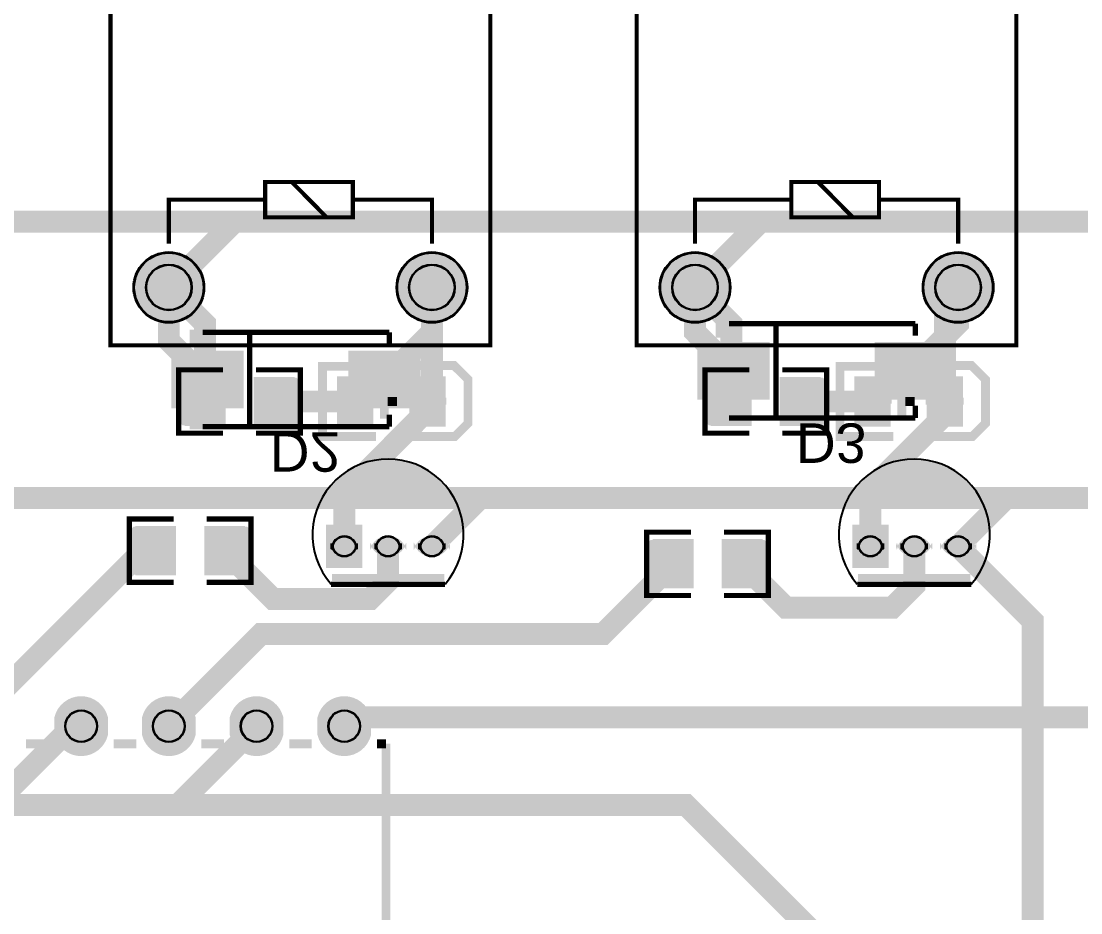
# Model space of a CAD drawing. Extents: x 165 to 5832, y -705 to 3005.
# Drawn here: x 1082 to 2290, y 937 to 1953 of the extents above; entities that cross this region are included whole.
import ezdxf

# ---------------------------------------------------------------- set-up
doc = ezdxf.new("R2010")
doc.units = 9
for name, color, linetype, true_color in [('BottomLayer', 7, 'Continuous', 0x0000ff), ('BottomPasteMaskLayer', 7, 'Continuous', 0x800000), ('BottomSilkLayer', 7, 'Continuous', 0x66cc33), ('BottomSolderMaskLayer', 7, 'Continuous', 0xaa00ff), ('Document', 7, 'Continuous', 0xffffff), ('Multi-Layer', 7, 'Continuous', 0xc0c0c0), ('TopLayer', 7, 'Continuous', 0xff0000), ('TopPasteMaskLayer', 7, 'Continuous', 0x808080), ('TopSilkLayer', 7, 'Continuous', 0xffcc00), ('TopSolderMaskLayer', 7, 'Continuous', 0x800080)]:
    doc.layers.add(name, color=color, linetype=linetype, true_color=true_color)
doc.styles.get("Standard").update_dxf_attribs({"font": 'arial.ttf'})

msp = doc.modelspace()

# ---------------------------------------------------------------- hatches: boundary and pattern name
at = {"layer": 'BottomLayer'}
for points in [[(1853.7, 1523.1), (1853.7, 1586.9), (1934.3, 1586.9), (1934.3, 1523.1)], [(2136.3, 1523.1), (2136.3, 1586.9), (2055.7, 1586.9), (2055.7, 1523.1)], [(1253.7, 1513.1), (1253.7, 1576.9), (1334.3, 1576.9), (1334.3, 1513.1)], [(1536.3, 1513.1), (1536.3, 1576.9), (1455.7, 1576.9), (1455.7, 1513.1)]]:
    msp.add_hatch(color=256, dxfattribs=at).paths.add_polyline_path(points)
at = {"layer": 'BottomPasteMaskLayer'}
for points in [[(1853.7, 1523.1), (1853.7, 1586.9), (1934.3, 1586.9), (1934.3, 1523.1)], [(2136.3, 1523.1), (2136.3, 1586.9), (2055.7, 1586.9), (2055.7, 1523.1)], [(1253.7, 1513.1), (1253.7, 1576.9), (1334.3, 1576.9), (1334.3, 1513.1)], [(1536.3, 1513.1), (1536.3, 1576.9), (1455.7, 1576.9), (1455.7, 1513.1)]]:
    msp.add_hatch(color=256, dxfattribs=at).paths.add_polyline_path(points)
at = {"layer": 'BottomSilkLayer'}
for points in [[(1891.7, 1611.7), (1891.7, 1592.9), (1873.7, 1592.9), (1873.7, 1611.7)], [(1291.7, 1601.7), (1291.7, 1582.9), (1273.7, 1582.9), (1273.7, 1601.7)], [(1891.7, 1498.3), (1891.7, 1517.1), (1873.7, 1517.1), (1873.7, 1498.3)], [(1291.7, 1488.3), (1291.7, 1507.1), (1273.7, 1507.1), (1273.7, 1488.3)]]:
    msp.add_hatch(color=256, dxfattribs=at).paths.add_polyline_path(points)
at = {"layer": 'BottomSolderMaskLayer'}
for points in [[(1209.6, 1650, 1), (1290.4, 1650, 1)], [(1509.6, 1650, 1), (1590.4, 1650, 1)], [(1809.6, 1650, 1), (1890.4, 1650, 1)], [(2109.6, 1650, 1), (2190.4, 1650, 1)], [(1852.7, 1522.1), (1852.7, 1587.9), (1935.3, 1587.9), (1935.3, 1522.1)], [(2137.3, 1522.1), (2137.3, 1587.9), (2054.7, 1587.9), (2054.7, 1522.1)], [(1252.7, 1512.1), (1252.7, 1577.9), (1335.3, 1577.9), (1335.3, 1512.1)], [(1537.3, 1512.1), (1537.3, 1577.9), (1454.7, 1577.9), (1454.7, 1512.1)], [(1429.3, 1379.6), (1470.7, 1379.6), (1470.7, 1330.4), (1429.3, 1330.4)], [(2029.3, 1379.6), (2070.7, 1379.6), (2070.7, 1330.4), (2029.3, 1330.4)], [(1520.7, 1359.1, -0.785398), (1479.3, 1359.1), (1479.3, 1350.9, -0.785398), (1520.7, 1350.9)], [(1570.7, 1359.1, -0.785398), (1529.3, 1359.1), (1529.3, 1350.9, -0.785398), (1570.7, 1350.9)], [(2120.7, 1359.1, -0.785398), (2079.3, 1359.1), (2079.3, 1350.9, -0.785398), (2120.7, 1350.9)], [(2170.7, 1359.1, -0.785398), (2129.3, 1359.1), (2129.3, 1350.9, -0.785398), (2170.7, 1350.9)], [(1180.5, 1139.8, -0.785398), (1119.5, 1139.8), (1119.5, 1160.2, -0.785398), (1180.5, 1160.2)], [(1280.5, 1139.8, -0.785398), (1219.5, 1139.8), (1219.5, 1160.2, -0.785398), (1280.5, 1160.2)], [(1380.5, 1139.8, -0.785398), (1319.5, 1139.8), (1319.5, 1160.2, -0.785398), (1380.5, 1160.2)], [(1480.5, 1139.8, -0.785398), (1419.5, 1139.8), (1419.5, 1160.2, -0.785398), (1480.5, 1160.2)]]:
    msp.add_hatch(color=256, dxfattribs=at).paths.add_polyline_path(points)
at = {"layer": 'Document'}
for points in [[(2079.3, 1580.3), (2079.3, 1529.7), (2071.7, 1529.7), (2071.7, 1580.3)], [(1479.3, 1570.3), (1479.3, 1519.7), (1471.7, 1519.7), (1471.7, 1570.3)], [(1899.3, 1558.8), (1899.3, 1551.2), (1929.7, 1551.2), (1929.7, 1558.8)], [(2090.7, 1558.8), (2090.7, 1551.2), (2060.3, 1551.2), (2060.3, 1558.8)], [(1299.3, 1548.8), (1299.3, 1541.2), (1329.7, 1541.2), (1329.7, 1548.8)], [(1490.7, 1548.8), (1490.7, 1541.2), (1460.3, 1541.2), (1460.3, 1548.8)], [(1466.6, 1541.9), (1466.6, 1498.6), (1458.7, 1498.6), (1458.7, 1541.9)], [(2056.6, 1541.9), (2056.6, 1498.6), (2048.7, 1498.6), (2048.7, 1541.9)], [(1484.2, 1517.7), (1440.9, 1517.7), (1440.9, 1525.5), (1484.2, 1525.5)], [(1523.1, 1524.3), (1566.4, 1524.3), (1566.4, 1516.4), (1523.1, 1516.4)], [(2074.2, 1517.7), (2030.9, 1517.7), (2030.9, 1525.5), (2074.2, 1525.5)], [(2113.1, 1524.3), (2156.4, 1524.3), (2156.4, 1516.4), (2113.1, 1516.4)], [(1571.9, 1416), (1570.3, 1418.2), (1568.7, 1420.3), (1567, 1422.4), (1565.2, 1424.4), (1563.4, 1426.4), (1561.5, 1428.3), (1559.6, 1430.1), (1557.6, 1431.9), (1555.5, 1433.6), (1553.5, 1435.3), (1551.3, 1436.9), (1549.1, 1438.4), (1546.9, 1439.9), (1544.6, 1441.3), (1542.3, 1442.6), (1539.9, 1443.9), (1537.5, 1445), (1535.1, 1446.1), (1532.6, 1447.2), (1530.1, 1448.1), (1527.6, 1449), (1525, 1449.8), (1522.5, 1450.5), (1519.9, 1451.2), (1517.3, 1451.8), (1514.6, 1452.2), (1512, 1452.6), (1509.3, 1453), (1506.7, 1453.2), (1504, 1453.4), (1501.3, 1453.5), (1498.7, 1453.5), (1496, 1453.4), (1493.3, 1453.2), (1490.7, 1453), (1488, 1452.6), (1485.4, 1452.2), (1482.7, 1451.8), (1480.1, 1451.2), (1477.5, 1450.5), (1475, 1449.8), (1472.4, 1449), (1469.9, 1448.1), (1467.4, 1447.2), (1464.9, 1446.1), (1462.5, 1445), (1460.1, 1443.9), (1457.7, 1442.6), (1455.4, 1441.3), (1453.1, 1439.9), (1450.9, 1438.4), (1448.7, 1436.9), (1446.5, 1435.3), (1444.5, 1433.6), (1442.4, 1431.9), (1440.4, 1430.1), (1438.5, 1428.3), (1436.6, 1426.4), (1434.8, 1424.4), (1433, 1422.4), (1431.3, 1420.3), (1429.7, 1418.2), (1428.1, 1416)], [(2171.9, 1416), (2170.3, 1418.2), (2168.7, 1420.3), (2167, 1422.4), (2165.2, 1424.4), (2163.4, 1426.4), (2161.5, 1428.3), (2159.6, 1430.1), (2157.6, 1431.9), (2155.5, 1433.6), (2153.5, 1435.3), (2151.3, 1436.9), (2149.1, 1438.4), (2146.9, 1439.9), (2144.6, 1441.3), (2142.3, 1442.6), (2139.9, 1443.9), (2137.5, 1445), (2135.1, 1446.1), (2132.6, 1447.2), (2130.1, 1448.1), (2127.6, 1449), (2125, 1449.8), (2122.5, 1450.5), (2119.9, 1451.2), (2117.3, 1451.8), (2114.6, 1452.2), (2112, 1452.6), (2109.3, 1453), (2106.7, 1453.2), (2104, 1453.4), (2101.3, 1453.5), (2098.7, 1453.5), (2096, 1453.4), (2093.3, 1453.2), (2090.7, 1453), (2088, 1452.6), (2085.4, 1452.2), (2082.7, 1451.8), (2080.1, 1451.2), (2077.5, 1450.5), (2075, 1449.8), (2072.4, 1449), (2069.9, 1448.1), (2067.4, 1447.2), (2064.9, 1446.1), (2062.5, 1445), (2060.1, 1443.9), (2057.7, 1442.6), (2055.4, 1441.3), (2053.1, 1439.9), (2050.9, 1438.4), (2048.7, 1436.9), (2046.5, 1435.3), (2044.5, 1433.6), (2042.4, 1431.9), (2040.4, 1430.1), (2038.5, 1428.3), (2036.6, 1426.4), (2034.8, 1424.4), (2033, 1422.4), (2031.3, 1420.3), (2029.7, 1418.2), (2028.1, 1416)], [(1436, 1323.5), (1436, 1315.6), (1564, 1315.6), (1564, 1323.5)], [(2036, 1323.5), (2036, 1315.6), (2164, 1315.6), (2164, 1323.5)]]:
    msp.add_hatch(color=256, dxfattribs=at).paths.add_polyline_path(points)
at = {"layer": 'Multi-Layer'}
for points in [[(1210.6, 1650, 1), (1289.4, 1650, 1)], [(1510.6, 1650, 1), (1589.4, 1650, 1)], [(1810.6, 1650, 1), (1889.4, 1650, 1)], [(2110.6, 1650, 1), (2189.4, 1650, 1)], [(1430.3, 1378.6), (1469.7, 1378.6), (1469.7, 1331.4), (1430.3, 1331.4)], [(2030.3, 1378.6), (2069.7, 1378.6), (2069.7, 1331.4), (2030.3, 1331.4)], [(1519.7, 1358.9, -0.785398), (1480.3, 1358.9), (1480.3, 1351.1, -0.785398), (1519.7, 1351.1)], [(1569.7, 1358.9, -0.785398), (1530.3, 1358.9), (1530.3, 1351.1, -0.785398), (1569.7, 1351.1)], [(2119.7, 1358.9, -0.785398), (2080.3, 1358.9), (2080.3, 1351.1, -0.785398), (2119.7, 1351.1)], [(2169.7, 1358.9, -0.785398), (2130.3, 1358.9), (2130.3, 1351.1, -0.785398), (2169.7, 1351.1)], [(1179.5, 1140.2, -0.785398), (1120.5, 1140.2), (1120.5, 1159.8, -0.785398), (1179.5, 1159.8)], [(1279.5, 1140.2, -0.785398), (1220.5, 1140.2), (1220.5, 1159.8, -0.785398), (1279.5, 1159.8)], [(1379.5, 1140.2, -0.785398), (1320.5, 1140.2), (1320.5, 1159.8, -0.785398), (1379.5, 1159.8)], [(1479.5, 1140.2, -0.785398), (1420.5, 1140.2), (1420.5, 1159.8, -0.785398), (1479.5, 1159.8)]]:
    msp.add_hatch(color=256, dxfattribs=at).paths.add_polyline_path(points)
at = {"layer": 'TopLayer'}
for points in [[(1313.6, 1547.1), (1313.6, 1492.9), (1269, 1492.9), (1269, 1547.1)], [(1347.7, 1547.1), (1347.7, 1492.9), (1392.3, 1492.9), (1392.3, 1547.1)], [(1442.6, 1547.6), (1482, 1547.6), (1482, 1492.4), (1442.6, 1492.4)], [(1525.3, 1547.6), (1564.7, 1547.6), (1564.7, 1492.4), (1525.3, 1492.4)], [(1913.6, 1547.1), (1913.6, 1492.9), (1869, 1492.9), (1869, 1547.1)], [(1947.7, 1547.1), (1947.7, 1492.9), (1992.3, 1492.9), (1992.3, 1547.1)], [(2032.6, 1547.6), (2072, 1547.6), (2072, 1492.4), (2032.6, 1492.4)], [(2115.3, 1547.6), (2154.7, 1547.6), (2154.7, 1492.4), (2115.3, 1492.4)], [(1257.3, 1322.9), (1257.3, 1377.1), (1212.7, 1377.1), (1212.7, 1322.9)], [(1291.4, 1322.9), (1291.4, 1377.1), (1336, 1377.1), (1336, 1322.9)], [(1847.3, 1307.9), (1847.3, 1362.1), (1802.7, 1362.1), (1802.7, 1307.9)], [(1881.4, 1307.9), (1881.4, 1362.1), (1926, 1362.1), (1926, 1307.9)]]:
    msp.add_hatch(color=256, dxfattribs=at).paths.add_polyline_path(points)
at = {"layer": 'TopPasteMaskLayer'}
for points in [[(1312.9, 1545.2), (1312.9, 1528.7), (1295.4, 1528.7), (1295.4, 1510.9), (1312.7, 1510.9), (1312.9, 1494.8), (1310.9, 1492.8), (1265.7, 1492.8), (1263.7, 1494.8), (1263.7, 1545.2), (1265.7, 1547.2), (1310.9, 1547.2)], [(1397.6, 1545.2), (1397.6, 1494.8), (1395.6, 1492.8), (1350.3, 1492.8), (1348.3, 1494.8), (1348.1, 1510.9), (1365.9, 1510.9), (1365.9, 1528.7), (1348.5, 1528.7), (1348.3, 1545.2), (1350.3, 1547.2), (1395.6, 1547.2)], [(1442.6, 1547.6), (1482, 1547.6), (1482, 1492.4), (1442.6, 1492.4)], [(1525.3, 1547.6), (1564.7, 1547.6), (1564.7, 1492.4), (1525.3, 1492.4)], [(1912.9, 1545.2), (1912.9, 1528.7), (1895.4, 1528.7), (1895.4, 1510.9), (1912.7, 1510.9), (1912.9, 1494.8), (1910.9, 1492.8), (1865.7, 1492.8), (1863.7, 1494.8), (1863.7, 1545.2), (1865.7, 1547.2), (1910.9, 1547.2)], [(1997.6, 1545.2), (1997.6, 1494.8), (1995.6, 1492.8), (1950.3, 1492.8), (1948.3, 1494.8), (1948.1, 1510.9), (1965.9, 1510.9), (1965.9, 1528.7), (1948.5, 1528.7), (1948.3, 1545.2), (1950.3, 1547.2), (1995.6, 1547.2)], [(2032.6, 1547.6), (2072, 1547.6), (2072, 1492.4), (2032.6, 1492.4)], [(2115.3, 1547.6), (2154.7, 1547.6), (2154.7, 1492.4), (2115.3, 1492.4)], [(1207.4, 1324.8), (1207.4, 1375.2), (1209.4, 1377.2), (1254.7, 1377.2), (1256.7, 1375.2), (1256.9, 1359.1), (1239.1, 1359.1), (1239.1, 1341.3), (1256.5, 1341.3), (1256.7, 1324.8), (1254.7, 1322.8), (1209.4, 1322.8)], [(1292.1, 1324.8), (1292.1, 1341.3), (1309.6, 1341.3), (1309.6, 1359.1), (1292.3, 1359.1), (1292.1, 1375.2), (1294.1, 1377.2), (1339.3, 1377.2), (1341.3, 1375.2), (1341.3, 1324.8), (1339.3, 1322.8), (1294.1, 1322.8)], [(1797.4, 1309.8), (1797.4, 1360.2), (1799.4, 1362.2), (1844.7, 1362.2), (1846.7, 1360.2), (1846.9, 1344.1), (1829.1, 1344.1), (1829.1, 1326.3), (1846.5, 1326.3), (1846.7, 1309.8), (1844.7, 1307.8), (1799.4, 1307.8)], [(1882.1, 1309.8), (1882.1, 1326.3), (1899.6, 1326.3), (1899.6, 1344.1), (1882.3, 1344.1), (1882.1, 1360.2), (1884.1, 1362.2), (1929.3, 1362.2), (1931.3, 1360.2), (1931.3, 1309.8), (1929.3, 1307.8), (1884.1, 1307.8)]]:
    msp.add_hatch(color=256, dxfattribs=at).paths.add_polyline_path(points)
at = {"layer": 'TopSolderMaskLayer'}
for points in [[(1209.6, 1650, 1), (1290.4, 1650, 1)], [(1509.6, 1650, 1), (1590.4, 1650, 1)], [(1809.6, 1650, 1), (1890.4, 1650, 1)], [(2109.6, 1650, 1), (2190.4, 1650, 1)], [(1314.6, 1548.1), (1314.6, 1491.9), (1268, 1491.9), (1268, 1548.1)], [(1346.7, 1548.1), (1346.7, 1491.9), (1393.3, 1491.9), (1393.3, 1548.1)], [(1441.6, 1548.5), (1483, 1548.5), (1483, 1491.5), (1441.6, 1491.5)], [(1524.3, 1548.5), (1565.7, 1548.5), (1565.7, 1491.5), (1524.3, 1491.5)], [(1914.6, 1548.1), (1914.6, 1491.9), (1868, 1491.9), (1868, 1548.1)], [(1946.7, 1548.1), (1946.7, 1491.9), (1993.3, 1491.9), (1993.3, 1548.1)], [(2031.6, 1548.5), (2073, 1548.5), (2073, 1491.5), (2031.6, 1491.5)], [(2114.3, 1548.5), (2155.7, 1548.5), (2155.7, 1491.5), (2114.3, 1491.5)], [(1258.3, 1321.9), (1258.3, 1378.1), (1211.7, 1378.1), (1211.7, 1321.9)], [(1290.4, 1321.9), (1290.4, 1378.1), (1337, 1378.1), (1337, 1321.9)], [(1429.3, 1379.6), (1470.7, 1379.6), (1470.7, 1330.4), (1429.3, 1330.4)], [(2029.3, 1379.6), (2070.7, 1379.6), (2070.7, 1330.4), (2029.3, 1330.4)], [(1520.7, 1359.1, -0.785398), (1479.3, 1359.1), (1479.3, 1350.9, -0.785398), (1520.7, 1350.9)], [(1570.7, 1359.1, -0.785398), (1529.3, 1359.1), (1529.3, 1350.9, -0.785398), (1570.7, 1350.9)], [(2120.7, 1359.1, -0.785398), (2079.3, 1359.1), (2079.3, 1350.9, -0.785398), (2120.7, 1350.9)], [(2170.7, 1359.1, -0.785398), (2129.3, 1359.1), (2129.3, 1350.9, -0.785398), (2170.7, 1350.9)], [(1848.3, 1306.9), (1848.3, 1363.1), (1801.7, 1363.1), (1801.7, 1306.9)], [(1880.4, 1306.9), (1880.4, 1363.1), (1927, 1363.1), (1927, 1306.9)], [(1180.5, 1139.8, -0.785398), (1119.5, 1139.8), (1119.5, 1160.2, -0.785398), (1180.5, 1160.2)], [(1280.5, 1139.8, -0.785398), (1219.5, 1139.8), (1219.5, 1160.2, -0.785398), (1280.5, 1160.2)], [(1380.5, 1139.8, -0.785398), (1319.5, 1139.8), (1319.5, 1160.2, -0.785398), (1380.5, 1160.2)], [(1480.5, 1139.8, -0.785398), (1419.5, 1139.8), (1419.5, 1160.2, -0.785398), (1480.5, 1160.2)]]:
    msp.add_hatch(color=256, dxfattribs=at).paths.add_polyline_path(points)

# ---------------------------------------------------------------- linework, layer by layer
at = {"layer": 'BottomLayer', "const_width": 25}
for points in [[(1294, 1545), (1250, 1589), (1250, 1650)], [(1496, 1545), (1550, 1599), (1550, 1650)], [(1894, 1555), (1850, 1599), (1850, 1650)], [(2096, 1555), (2150, 1609), (2150, 1650)], [(5239.4, 700), (5239.4, 1320.6), (5150, 1410), (990, 1410), (935, 1355)], [(1550, 1355), (1605, 1410), (1611.1, 1410)], [(2150, 1355), (2205, 1410), (2217.5, 1410)], [(2150, 1355), (2235, 1270), (2235, 1220)], [(2235, 1220), (2235, 820)]]:
    msp.add_lwpolyline(points, dxfattribs=at)
at = {"layer": 'BottomSilkLayer', "const_width": 6}
for points in [[(1888.7, 1608.7), (2101.3, 1608.7)], [(1942.3, 1501.3), (1942.3, 1608.7)], [(2101.3, 1608.7), (2101.3, 1594.9)], [(1288.7, 1598.7), (1501.3, 1598.7)], [(1342.3, 1491.3), (1342.3, 1598.7)], [(1501.3, 1598.7), (1501.3, 1584.9)], [(2101.3, 1501.3), (2101.3, 1515.1)], [(1501.3, 1491.3), (1501.3, 1505.1)], [(1888.7, 1501.3), (2101.3, 1501.3)], [(1288.7, 1491.3), (1501.3, 1491.3)]]:
    msp.add_lwpolyline(points, dxfattribs=at)
at = {"layer": 'BottomSolderMaskLayer'}
for points in [[(1435.5, 1358.1), (1435.5, 1351.9)], [(1464.5, 1358.1), (1464.5, 1351.9)], [(1485.5, 1358.1), (1485.5, 1351.9)], [(1514.5, 1358.1), (1514.5, 1351.9)], [(1535.5, 1358.1), (1535.5, 1351.9)], [(1564.5, 1358.1), (1564.5, 1351.9)], [(2035.5, 1358.1), (2035.5, 1351.9)], [(2064.5, 1358.1), (2064.5, 1351.9)], [(2085.5, 1358.1), (2085.5, 1351.9)], [(2114.5, 1358.1), (2114.5, 1351.9)], [(2135.5, 1358.1), (2135.5, 1351.9)], [(2164.5, 1358.1), (2164.5, 1351.9)]]:
    msp.add_lwpolyline(points, close=True, dxfattribs=at)
for centre, radius in [((1250, 1650), 40.4), ((1550, 1650), 40.4), ((1850, 1650), 40.4), ((2150, 1650), 40.4), ((1250, 1650), 26.2), ((1550, 1650), 26.2), ((1850, 1650), 26.2), ((2150, 1650), 26.2), ((1150, 1150), 18.2), ((1250, 1150), 18.2), ((1350, 1150), 18.2), ((1450, 1150), 18.2)]:
    msp.add_circle(centre, radius, dxfattribs=at)
for centre, start, end in [((1450, 1351.9), 0, 180), ((1500, 1351.9), 0, 180), ((1550, 1351.9), 0, 180), ((2050, 1351.9), 0, 180), ((2100, 1351.9), 0, 180), ((2150, 1351.9), 0, 180), ((1450, 1358.1), 180, 0), ((1500, 1358.1), 180, 0), ((1550, 1358.1), 180, 0), ((2050, 1358.1), 180, 0), ((2100, 1358.1), 180, 0), ((2150, 1358.1), 180, 0)]:
    msp.add_arc(centre, 14.5, start, end, dxfattribs=at)
at = {"layer": 'Multi-Layer'}
for points in [[(1436.2, 1358), (1436.2, 1352)], [(1463.8, 1358), (1463.8, 1352)], [(1486.2, 1358), (1486.2, 1352)], [(1513.8, 1358), (1513.8, 1352)], [(1536.2, 1358), (1536.2, 1352)], [(1563.8, 1358), (1563.8, 1352)], [(2036.2, 1358), (2036.2, 1352)], [(2063.8, 1358), (2063.8, 1352)], [(2086.2, 1358), (2086.2, 1352)], [(2113.8, 1358), (2113.8, 1352)], [(2136.2, 1358), (2136.2, 1352)], [(2163.8, 1358), (2163.8, 1352)]]:
    msp.add_lwpolyline(points, close=True, dxfattribs=at)
for centre, radius in [((1250, 1650), 39.4), ((1550, 1650), 39.4), ((1850, 1650), 39.4), ((2150, 1650), 39.4), ((1250, 1650), 25.6), ((1550, 1650), 25.6), ((1850, 1650), 25.6), ((2150, 1650), 25.6), ((1150, 1150), 17.7), ((1250, 1150), 17.7), ((1350, 1150), 17.7), ((1450, 1150), 17.7)]:
    msp.add_circle(centre, radius, dxfattribs=at)
for centre, start, end in [((1450, 1352), 0, 180), ((1500, 1352), 0, 180), ((1550, 1352), 0, 180), ((2050, 1352), 0, 180), ((2100, 1352), 0, 180), ((2150, 1352), 0, 180), ((1450, 1358), 180, 0), ((1500, 1358), 180, 0), ((1550, 1358), 180, 0), ((2050, 1358), 180, 0), ((2100, 1358), 180, 0), ((2150, 1358), 180, 0)]:
    msp.add_arc(centre, 13.8, start, end, dxfattribs=at)
at = {"layer": 'TopLayer', "const_width": 25}
for points in [[(650, 1650), (725, 1725), (1325, 1725)], [(1250, 1650), (1325, 1725), (1925, 1725)], [(1850, 1650), (1925, 1725), (2525, 1725)], [(1250, 1650), (1291.3, 1608.7), (1291.3, 1520)], [(1450, 1355), (1450, 1415), (1550, 1515), (1550, 1650)], [(1850, 1650), (1891.3, 1608.7), (1891.3, 1520)], [(2150, 1650), (2135, 1635), (2135, 1520)], [(1370, 1520), (1462.3, 1520)], [(1970, 1520), (2052.3, 1520)], [(2135, 1520), (2135, 1505), (2050, 1420), (2050, 1355)], [(1500, 1355), (1500, 1315), (1480, 1295), (1368.7, 1295), (1313.7, 1350)], [(2100, 1355), (2100, 1310), (2075, 1285), (1953.7, 1285), (1903.7, 1335)], [(1235, 1350), (1220, 1350), (1050, 1180), (1050, 1150)], [(1250, 1150), (1355, 1255), (1745, 1255), (1825, 1335)], [(2616.3, 1235), (2541.3, 1160), (1460, 1160), (1450, 1150)], [(750, 1150), (840, 1060), (1050, 1060), (1140, 1150), (1150, 1150)], [(1050, 1060), (1260, 1060), (1350, 1150)], [(2035, 865), (1840, 1060), (1260, 1060)]]:
    msp.add_lwpolyline(points, dxfattribs=at)
at = {"layer": 'TopSilkLayer', "const_width": 4.72}
for points in [[(1183.5, 2416.1), (1183.5, 1583.9), (1616.5, 1583.9), (1616.5, 2416.1), (1183.5, 2416.1)], [(1783.5, 2416.1), (1783.5, 1583.9), (2216.5, 1583.9), (2216.5, 2416.1), (1783.5, 2416.1)]]:
    msp.add_lwpolyline(points, close=True, dxfattribs=at)
at = {"layer": 'TopSilkLayer'}
for points, const_width in [([(1359.8, 1750), (1359.8, 1770.1), (1459.8, 1770.1), (1459.8, 1750), (1459.8, 1729.9), (1359.8, 1729.9), (1359.8, 1750), (1250, 1750), (1250, 1700)], 4.72), ([(1429.9, 1729.9), (1390.2, 1770.1)], 4.72), ([(1959.8, 1750), (1959.8, 1770.1), (2059.8, 1770.1), (2059.8, 1750), (2059.8, 1729.9), (1959.8, 1729.9), (1959.8, 1750), (1850, 1750), (1850, 1700)], 4.72), ([(2029.9, 1729.9), (1990.2, 1770.1)], 4.72), ([(1550, 1700), (1550, 1750), (1459.8, 1750)], 4.72), ([(2150, 1700), (2150, 1750), (2059.8, 1750)], 4.72), ([(1311.9, 1556.1), (1261.3, 1556.1), (1261.3, 1483.9), (1311.9, 1483.9)], 6), ([(1349.4, 1556.1), (1400, 1556.1), (1400, 1483.9), (1349.4, 1483.9)], 6), ([(1486.2, 1560.1), (1425.2, 1560.1), (1425.2, 1480.1), (1486.2, 1480.1)], 10), ([(1517.2, 1561), (1575.2, 1561), (1591.2, 1545.1), (1591.2, 1495.1), (1576.2, 1480.1), (1516.2, 1480.1)], 10), ([(1911.9, 1556.1), (1861.3, 1556.1), (1861.3, 1483.9), (1911.9, 1483.9)], 6), ([(1949.4, 1556.1), (2000, 1556.1), (2000, 1483.9), (1949.4, 1483.9)], 6), ([(2076.2, 1560.1), (2015.2, 1560.1), (2015.2, 1480.1), (2076.2, 1480.1)], 10), ([(2107.2, 1561), (2165.2, 1561), (2181.2, 1545.1), (2181.2, 1495.1), (2166.2, 1480.1), (2106.2, 1480.1)], 10), ([(1495.8, 1500.3), (1495.8, 1539.7)], 10), ([(2085.8, 1500.3), (2085.8, 1539.7)], 10), ([(1499.7, 1520), (1510.3, 1520)], 10), ([(2089.7, 1520), (2100.3, 1520)], 10), ([(1255.6, 1313.9), (1205, 1313.9), (1205, 1386.1), (1255.6, 1386.1)], 6), ([(1293.1, 1313.9), (1343.7, 1313.9), (1343.7, 1386.1), (1293.1, 1386.1)], 6), ([(1845.6, 1298.9), (1795, 1298.9), (1795, 1371.1), (1845.6, 1371.1)], 6), ([(1883.1, 1298.9), (1933.7, 1298.9), (1933.7, 1371.1), (1883.1, 1371.1)], 6), ([(1435, 1311.7), (1565, 1311.7)], 5.98), ([(2035, 1311.7), (2165, 1311.7)], 5.98), ([(1087.2, 1129.9), (1112.8, 1129.9)], 10), ([(1187.2, 1129.9), (1212.8, 1129.9)], 10), ([(1287.2, 1129.9), (1312.8, 1129.9)], 10), ([(1387.2, 1129.9), (1412.8, 1129.9)], 10), ([(1487.2, 1129.9), (1497.6, 1129.9)], 10), ([(1497.6, 870.1), (1497.6, 1129.9)], 10)]:
    msp.add_lwpolyline(points, dxfattribs=dict(at, const_width=const_width))
for centre in [(1500, 1368.3), (2100, 1368.3)]:
    msp.add_arc(centre, 86.1, 318.9378, 221.0217, dxfattribs=at)
at = {"layer": 'TopSolderMaskLayer'}
for points in [[(1435.5, 1358.1), (1435.5, 1351.9)], [(1464.5, 1358.1), (1464.5, 1351.9)], [(1485.5, 1358.1), (1485.5, 1351.9)], [(1514.5, 1358.1), (1514.5, 1351.9)], [(1535.5, 1358.1), (1535.5, 1351.9)], [(1564.5, 1358.1), (1564.5, 1351.9)], [(2035.5, 1358.1), (2035.5, 1351.9)], [(2064.5, 1358.1), (2064.5, 1351.9)], [(2085.5, 1358.1), (2085.5, 1351.9)], [(2114.5, 1358.1), (2114.5, 1351.9)], [(2135.5, 1358.1), (2135.5, 1351.9)], [(2164.5, 1358.1), (2164.5, 1351.9)]]:
    msp.add_lwpolyline(points, close=True, dxfattribs=at)
for centre, radius in [((1250, 1650), 40.4), ((1550, 1650), 40.4), ((1850, 1650), 40.4), ((2150, 1650), 40.4), ((1250, 1650), 26.2), ((1550, 1650), 26.2), ((1850, 1650), 26.2), ((2150, 1650), 26.2), ((1150, 1150), 18.2), ((1250, 1150), 18.2), ((1350, 1150), 18.2), ((1450, 1150), 18.2)]:
    msp.add_circle(centre, radius, dxfattribs=at)
for centre, start, end in [((1450, 1351.9), 0, 180), ((1500, 1351.9), 0, 180), ((1550, 1351.9), 0, 180), ((2050, 1351.9), 0, 180), ((2100, 1351.9), 0, 180), ((2150, 1351.9), 0, 180), ((1450, 1358.1), 180, 0), ((1500, 1358.1), 180, 0), ((1550, 1358.1), 180, 0), ((2050, 1358.1), 180, 0), ((2100, 1358.1), 180, 0), ((2150, 1358.1), 180, 0)]:
    msp.add_arc(centre, 14.5, start, end, dxfattribs=at)

# ---------------------------------------------------------------- texts
at = {"layer": 'BottomSilkLayer', "text_generation_flag": 2}
for s, p in [('D3', (1965, 1495)), ('D2', (1365, 1485))]:
    msp.add_text(s, height=45, rotation=180, dxfattribs=at).set_placement(p)

doc.saveas('drawing.dxf')
